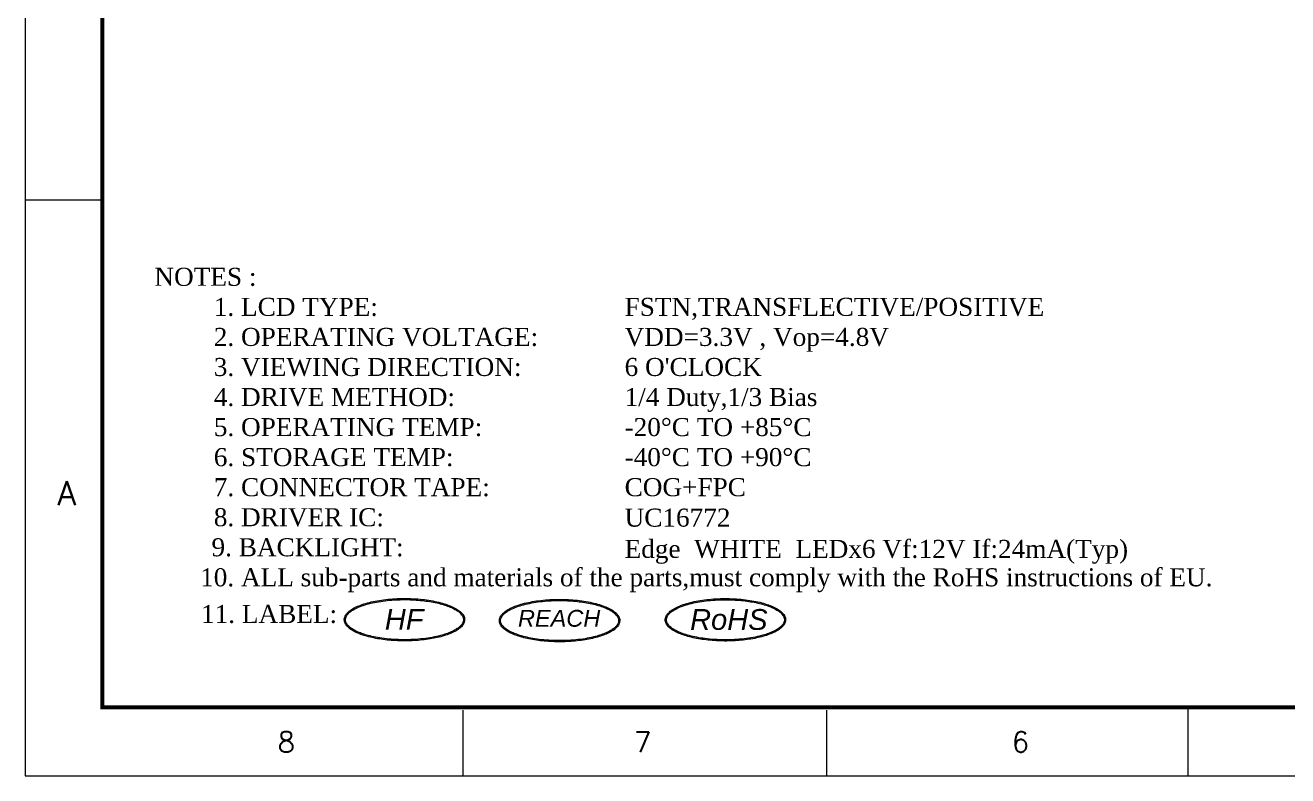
# Model space of a CAD drawing. Extents: x 105 to 1195, y -174 to 82.
# Drawn here: x 105.2 to 254.4, y -173.9 to -85.2 of the extents above; entities that cross this region are included whole.
import ezdxf

# ---------------------------------------------------------------- set-up
doc = ezdxf.new("R2010")
doc.units = 0
doc.header["$MEASUREMENT"] = 0
doc.linetypes.add('AUSGEZOGEN', pattern=[0])
doc.layers.get('0').update_dxf_attribs({"linetype": 'AUSGEZOGEN'})
doc.layers.add('', color=7, linetype='Continuous')
doc.layers.add('D', color=4, linetype='Continuous')
doc.styles.add('ROMANS', font='romans')

msp = doc.modelspace()

# ---------------------------------------------------------------- hatches: boundary and pattern name
at = {"linetype": 'ByBlock', "lineweight": 0}
h = msp.add_hatch(color=0, dxfattribs=at)
edge = h.paths.add_edge_path()
edge.add_spline(control_points=[(142.899, -155.436), (142.899, -155.507), (142.907, -155.578), (142.94, -155.719), (142.965, -155.788), (143.029, -155.926), (143.07, -155.994), (143.165, -156.127), (143.22, -156.193), (143.426, -156.406), (143.608, -156.548), (143.988, -156.784), (144.17, -156.881), (144.572, -157.064), (144.79, -157.15), (145.26, -157.312), (145.511, -157.387), (146.039, -157.524), (146.317, -157.586), (146.895, -157.696), (147.195, -157.744), (147.812, -157.825), (148.128, -157.858), (148.77, -157.908), (149.097, -157.925), (149.753, -157.944), (150.083, -157.946), (150.741, -157.933), (151.068, -157.919), (151.714, -157.874), (152.033, -157.844), (152.655, -157.769), (152.959, -157.724), (153.545, -157.619), (153.828, -157.56), (154.367, -157.428), (154.623, -157.355), (155.104, -157.198), (155.329, -157.114), (155.744, -156.934), (155.934, -156.84), (156.275, -156.641), (156.426, -156.537), (156.686, -156.322), (156.795, -156.21), (156.943, -156.014), (156.994, -155.93), (157.072, -155.761), (157.098, -155.675), (157.127, -155.501), (157.129, -155.413), (157.108, -155.239), (157.085, -155.153), (157.015, -154.982), (156.969, -154.898), (156.852, -154.734), (156.783, -154.653), (156.577, -154.452), (156.426, -154.334), (156.074, -154.108), (155.874, -154.001), (155.429, -153.798), (155.184, -153.703), (154.656, -153.527), (154.373, -153.446), (153.774, -153.301), (153.459, -153.236), (152.803, -153.124), (152.463, -153.077), (151.766, -153.002), (151.41, -152.974), (150.688, -152.937), (150.323, -152.928), (149.593, -152.93), (149.229, -152.941), (148.508, -152.982), (148.153, -153.012), (147.459, -153.091), (147.121, -153.14), (146.471, -153.255), (146.158, -153.321), (145.566, -153.469), (145.286, -153.552), (144.766, -153.731), (144.526, -153.827), (144.09, -154.032), (143.894, -154.141), (143.552, -154.369), (143.406, -154.488), (143.196, -154.704), (143.121, -154.799), (143.014, -154.974), (142.977, -155.053), (142.923, -155.214), (142.906, -155.295), (142.9, -155.397), (142.899, -155.416), (142.899, -155.436)], knot_values=[0, 0, 0, 0, 0.0807048, 0.0807048, 0.1614096, 0.1614096, 0.2421144, 0.2421144, 0.3228192, 0.3228192, 0.5092149, 0.5092149, 0.648984, 0.648984, 0.788753, 0.788753, 0.9285221, 0.9285221, 1.0682911, 1.0682911, 1.2080602, 1.2080602, 1.3478292, 1.3478292, 1.4875982, 1.4875982, 1.6273673, 1.6273673, 1.7671363, 1.7671363, 1.9069054, 1.9069054, 2.0466744, 2.0466744, 2.1864435, 2.1864435, 2.3262125, 2.3262125, 2.4659815, 2.4659815, 2.6057506, 2.6057506, 2.7455196, 2.7455196, 2.8852887, 2.8852887, 2.9846476, 2.9846476, 3.0840066, 3.0840066, 3.1833655, 3.1833655, 3.2827244, 3.2827244, 3.3820834, 3.3820834, 3.4814423, 3.4814423, 3.6362729, 3.6362729, 3.7911035, 3.7911035, 3.9459341, 3.9459341, 4.1007646, 4.1007646, 4.2555952, 4.2555952, 4.4104258, 4.4104258, 4.5652564, 4.5652564, 4.720087, 4.720087, 4.8749175, 4.8749175, 5.0297481, 5.0297481, 5.1845787, 5.1845787, 5.3394093, 5.3394093, 5.4942399, 5.4942399, 5.6490704, 5.6490704, 5.803901, 5.803901, 5.9587316, 5.9587316, 6.0746569, 6.0746569, 6.1676489, 6.1676489, 6.260641, 6.260641, 6.2831853, 6.2831853, 6.2831853, 6.2831853], degree=3, periodic=0)
edge = h.paths.add_edge_path(flags=16)
edge.add_spline(control_points=[(143.035, -155.436), (143.035, -155.495), (143.042, -155.555), (143.069, -155.674), (143.089, -155.733), (143.145, -155.853), (143.179, -155.913), (143.263, -156.032), (143.312, -156.091), (143.424, -156.209), (143.487, -156.268), (143.665, -156.415), (143.789, -156.503), (144.069, -156.672), (144.224, -156.754), (144.563, -156.912), (144.747, -156.987), (145.188, -157.147), (145.452, -157.229), (146.015, -157.379), (146.313, -157.446), (146.935, -157.565), (147.259, -157.616), (147.961, -157.706), (148.34, -157.742), (149.111, -157.791), (149.502, -157.805), (150.286, -157.81), (150.678, -157.8), (151.453, -157.76), (151.836, -157.728), (152.58, -157.643), (152.942, -157.59), (153.635, -157.463), (153.965, -157.39), (154.511, -157.246), (154.734, -157.178), (155.154, -157.035), (155.351, -156.958), (155.714, -156.798), (155.88, -156.713), (156.18, -156.539), (156.314, -156.449), (156.527, -156.28), (156.611, -156.201), (156.755, -156.043), (156.815, -155.963), (156.907, -155.803), (156.941, -155.723), (156.977, -155.588), (156.986, -155.533), (156.991, -155.435), (156.99, -155.392), (156.977, -155.277), (156.959, -155.205), (156.902, -155.06), (156.863, -154.988), (156.765, -154.843), (156.705, -154.771), (156.565, -154.628), (156.485, -154.557), (156.304, -154.418), (156.203, -154.35), (155.937, -154.189), (155.761, -154.098), (155.376, -153.924), (155.165, -153.841), (154.713, -153.687), (154.472, -153.615), (153.962, -153.483), (153.695, -153.423), (153.138, -153.316), (152.848, -153.269), (152.254, -153.189), (151.949, -153.157), (151.329, -153.105), (151.014, -153.087), (150.379, -153.066), (150.059, -153.062), (149.422, -153.071), (149.104, -153.083), (148.427, -153.124), (148.068, -153.156), (147.371, -153.24), (147.031, -153.291), (146.381, -153.411), (146.07, -153.48), (145.482, -153.634), (145.207, -153.719), (144.698, -153.903), (144.465, -154.001), (144.087, -154.19), (143.934, -154.277), (143.663, -154.458), (143.545, -154.551), (143.366, -154.719), (143.299, -154.794), (143.188, -154.945), (143.143, -155.02), (143.077, -155.17), (143.055, -155.245), (143.038, -155.359), (143.035, -155.398), (143.035, -155.436)], knot_values=[0, 0, 0, 0, 0.0793064, 0.0793064, 0.1586128, 0.1586128, 0.2379192, 0.2379192, 0.3172256, 0.3172256, 0.396532, 0.396532, 0.5186933, 0.5186933, 0.6408547, 0.6408547, 0.763016, 0.763016, 0.9149981, 0.9149981, 1.0669803, 1.0669803, 1.2189624, 1.2189624, 1.386447, 1.386447, 1.5539315, 1.5539315, 1.7214161, 1.7214161, 1.8889007, 1.8889007, 2.0563853, 2.0563853, 2.2238698, 2.2238698, 2.3506341, 2.3506341, 2.4773984, 2.4773984, 2.6041626, 2.6041626, 2.7309269, 2.7309269, 2.8371054, 2.8371054, 2.9432839, 2.9432839, 3.0494625, 3.0494625, 3.1228953, 3.1228953, 3.180646, 3.180646, 3.2767376, 3.2767376, 3.3728293, 3.3728293, 3.4689209, 3.4689209, 3.5650125, 3.5650125, 3.6611042, 3.6611042, 3.797354, 3.797354, 3.9336038, 3.9336038, 4.0698537, 4.0698537, 4.2061035, 4.2061035, 4.3423533, 4.3423533, 4.4786032, 4.4786032, 4.614853, 4.614853, 4.7511029, 4.7511029, 4.8873527, 4.8873527, 5.0450937, 5.0450937, 5.2028347, 5.2028347, 5.3605757, 5.3605757, 5.5183167, 5.5183167, 5.6760578, 5.6760578, 5.8038337, 5.8038337, 5.9316097, 5.9316097, 6.0315835, 6.0315835, 6.1315573, 6.1315573, 6.2315311, 6.2315311, 6.2831853, 6.2831853, 6.2831853, 6.2831853], degree=3, periodic=0)
h = msp.add_hatch(color=0, dxfattribs=at)
edge = h.paths.add_edge_path()
edge.add_spline(control_points=[(161.235, -155.543), (161.235, -155.614), (161.243, -155.685), (161.276, -155.826), (161.3, -155.895), (161.365, -156.033), (161.405, -156.101), (161.5, -156.234), (161.555, -156.3), (161.761, -156.513), (161.943, -156.655), (162.323, -156.891), (162.506, -156.988), (162.907, -157.171), (163.126, -157.257), (163.595, -157.419), (163.846, -157.494), (164.375, -157.631), (164.653, -157.693), (165.231, -157.803), (165.531, -157.85), (166.147, -157.931), (166.463, -157.964), (167.106, -158.015), (167.432, -158.032), (168.089, -158.051), (168.419, -158.053), (169.076, -158.04), (169.404, -158.025), (170.05, -157.981), (170.369, -157.951), (170.991, -157.876), (171.294, -157.83), (171.88, -157.726), (172.163, -157.666), (172.702, -157.534), (172.958, -157.462), (173.44, -157.305), (173.665, -157.221), (174.08, -157.041), (174.27, -156.946), (174.61, -156.748), (174.761, -156.644), (175.021, -156.429), (175.13, -156.317), (175.279, -156.121), (175.33, -156.037), (175.407, -155.868), (175.434, -155.782), (175.463, -155.608), (175.465, -155.52), (175.444, -155.346), (175.421, -155.259), (175.351, -155.089), (175.304, -155.005), (175.188, -154.841), (175.118, -154.76), (174.913, -154.559), (174.761, -154.441), (174.409, -154.215), (174.209, -154.108), (173.764, -153.905), (173.52, -153.81), (172.992, -153.634), (172.709, -153.553), (172.11, -153.407), (171.795, -153.343), (171.139, -153.231), (170.799, -153.184), (170.102, -153.109), (169.745, -153.081), (169.023, -153.044), (168.658, -153.035), (167.929, -153.037), (167.564, -153.048), (166.844, -153.089), (166.488, -153.119), (165.795, -153.198), (165.457, -153.246), (164.806, -153.361), (164.494, -153.428), (163.901, -153.576), (163.622, -153.659), (163.102, -153.837), (162.861, -153.934), (162.425, -154.139), (162.23, -154.248), (161.888, -154.476), (161.741, -154.595), (161.532, -154.811), (161.457, -154.906), (161.35, -155.081), (161.312, -155.16), (161.258, -155.321), (161.242, -155.402), (161.235, -155.504), (161.235, -155.523), (161.235, -155.543)], knot_values=[0, 0, 0, 0, 0.0807048, 0.0807048, 0.1614096, 0.1614096, 0.2421144, 0.2421144, 0.3228192, 0.3228192, 0.5092149, 0.5092149, 0.648984, 0.648984, 0.788753, 0.788753, 0.9285221, 0.9285221, 1.0682911, 1.0682911, 1.2080602, 1.2080602, 1.3478292, 1.3478292, 1.4875982, 1.4875982, 1.6273673, 1.6273673, 1.7671363, 1.7671363, 1.9069054, 1.9069054, 2.0466744, 2.0466744, 2.1864435, 2.1864435, 2.3262125, 2.3262125, 2.4659815, 2.4659815, 2.6057506, 2.6057506, 2.7455196, 2.7455196, 2.8852887, 2.8852887, 2.9846476, 2.9846476, 3.0840066, 3.0840066, 3.1833655, 3.1833655, 3.2827244, 3.2827244, 3.3820834, 3.3820834, 3.4814423, 3.4814423, 3.6362729, 3.6362729, 3.7911035, 3.7911035, 3.9459341, 3.9459341, 4.1007646, 4.1007646, 4.2555952, 4.2555952, 4.4104258, 4.4104258, 4.5652564, 4.5652564, 4.720087, 4.720087, 4.8749175, 4.8749175, 5.0297481, 5.0297481, 5.1845787, 5.1845787, 5.3394093, 5.3394093, 5.4942399, 5.4942399, 5.6490704, 5.6490704, 5.803901, 5.803901, 5.9587316, 5.9587316, 6.0746569, 6.0746569, 6.1676489, 6.1676489, 6.260641, 6.260641, 6.2831853, 6.2831853, 6.2831853, 6.2831853], degree=3, periodic=0)
edge = h.paths.add_edge_path(flags=16)
edge.add_spline(control_points=[(161.37, -155.543), (161.37, -155.602), (161.377, -155.662), (161.404, -155.781), (161.425, -155.84), (161.48, -155.96), (161.515, -156.019), (161.598, -156.139), (161.647, -156.198), (161.759, -156.316), (161.822, -156.375), (162, -156.522), (162.125, -156.61), (162.404, -156.779), (162.559, -156.861), (162.898, -157.019), (163.082, -157.094), (163.523, -157.254), (163.788, -157.336), (164.35, -157.486), (164.648, -157.553), (165.27, -157.672), (165.595, -157.723), (166.296, -157.812), (166.675, -157.848), (167.446, -157.898), (167.837, -157.912), (168.621, -157.916), (169.014, -157.907), (169.789, -157.867), (170.172, -157.835), (170.916, -157.75), (171.278, -157.697), (171.97, -157.57), (172.301, -157.497), (172.846, -157.353), (173.07, -157.285), (173.49, -157.141), (173.687, -157.065), (174.05, -156.904), (174.216, -156.82), (174.516, -156.646), (174.649, -156.556), (174.862, -156.387), (174.947, -156.308), (175.091, -156.15), (175.15, -156.07), (175.243, -155.91), (175.277, -155.83), (175.312, -155.695), (175.321, -155.64), (175.327, -155.542), (175.325, -155.499), (175.312, -155.384), (175.294, -155.312), (175.237, -155.167), (175.199, -155.095), (175.1, -154.95), (175.041, -154.878), (174.901, -154.735), (174.82, -154.664), (174.639, -154.525), (174.539, -154.457), (174.272, -154.296), (174.097, -154.204), (173.711, -154.031), (173.501, -153.948), (173.049, -153.794), (172.807, -153.722), (172.298, -153.59), (172.03, -153.53), (171.473, -153.423), (171.184, -153.376), (170.59, -153.296), (170.285, -153.263), (169.664, -153.212), (169.349, -153.194), (168.714, -153.173), (168.395, -153.169), (167.757, -153.178), (167.44, -153.19), (166.762, -153.231), (166.404, -153.263), (165.706, -153.347), (165.367, -153.398), (164.716, -153.518), (164.405, -153.587), (163.818, -153.741), (163.542, -153.826), (163.033, -154.01), (162.8, -154.108), (162.423, -154.296), (162.27, -154.384), (161.998, -154.565), (161.88, -154.658), (161.702, -154.826), (161.635, -154.901), (161.523, -155.051), (161.479, -155.127), (161.412, -155.277), (161.39, -155.352), (161.373, -155.466), (161.37, -155.505), (161.37, -155.543)], knot_values=[0, 0, 0, 0, 0.0793064, 0.0793064, 0.1586128, 0.1586128, 0.2379192, 0.2379192, 0.3172256, 0.3172256, 0.396532, 0.396532, 0.5186933, 0.5186933, 0.6408547, 0.6408547, 0.763016, 0.763016, 0.9149981, 0.9149981, 1.0669803, 1.0669803, 1.2189624, 1.2189624, 1.386447, 1.386447, 1.5539315, 1.5539315, 1.7214161, 1.7214161, 1.8889007, 1.8889007, 2.0563853, 2.0563853, 2.2238698, 2.2238698, 2.3506341, 2.3506341, 2.4773984, 2.4773984, 2.6041626, 2.6041626, 2.7309269, 2.7309269, 2.8371054, 2.8371054, 2.9432839, 2.9432839, 3.0494625, 3.0494625, 3.1228953, 3.1228953, 3.180646, 3.180646, 3.2767376, 3.2767376, 3.3728293, 3.3728293, 3.4689209, 3.4689209, 3.5650125, 3.5650125, 3.6611042, 3.6611042, 3.797354, 3.797354, 3.9336038, 3.9336038, 4.0698537, 4.0698537, 4.2061035, 4.2061035, 4.3423533, 4.3423533, 4.4786032, 4.4786032, 4.614853, 4.614853, 4.7511029, 4.7511029, 4.8873527, 4.8873527, 5.0450937, 5.0450937, 5.2028347, 5.2028347, 5.3605757, 5.3605757, 5.5183167, 5.5183167, 5.6760578, 5.6760578, 5.8038337, 5.8038337, 5.9316097, 5.9316097, 6.0315835, 6.0315835, 6.1315573, 6.1315573, 6.2315311, 6.2315311, 6.2831853, 6.2831853, 6.2831853, 6.2831853], degree=3, periodic=0)
h = msp.add_hatch(color=0, dxfattribs=at)
edge = h.paths.add_edge_path()
edge.add_spline(control_points=[(180.842, -155.449), (180.842, -155.52), (180.851, -155.59), (180.883, -155.731), (180.908, -155.801), (180.973, -155.938), (181.013, -156.006), (181.108, -156.14), (181.163, -156.205), (181.369, -156.418), (181.551, -156.561), (181.931, -156.796), (182.114, -156.893), (182.515, -157.076), (182.734, -157.163), (183.203, -157.324), (183.454, -157.399), (183.983, -157.536), (184.261, -157.598), (184.839, -157.708), (185.139, -157.756), (185.755, -157.837), (186.071, -157.87), (186.714, -157.92), (187.04, -157.938), (187.696, -157.957), (188.026, -157.958), (188.684, -157.945), (189.012, -157.931), (189.658, -157.886), (189.976, -157.856), (190.598, -157.781), (190.902, -157.736), (191.488, -157.631), (191.771, -157.572), (192.31, -157.44), (192.566, -157.367), (193.048, -157.21), (193.273, -157.126), (193.688, -156.947), (193.877, -156.852), (194.218, -156.653), (194.369, -156.55), (194.629, -156.334), (194.738, -156.223), (194.887, -156.026), (194.937, -155.943), (195.015, -155.773), (195.042, -155.687), (195.071, -155.513), (195.073, -155.426), (195.052, -155.252), (195.029, -155.165), (194.959, -154.995), (194.912, -154.911), (194.795, -154.746), (194.726, -154.666), (194.52, -154.464), (194.369, -154.346), (194.017, -154.121), (193.817, -154.013), (193.372, -153.81), (193.127, -153.715), (192.6, -153.539), (192.316, -153.458), (191.718, -153.313), (191.402, -153.248), (190.747, -153.137), (190.407, -153.09), (189.71, -153.015), (189.353, -152.986), (188.631, -152.949), (188.266, -152.941), (187.536, -152.943), (187.172, -152.953), (186.452, -152.994), (186.096, -153.024), (185.403, -153.103), (185.064, -153.152), (184.414, -153.267), (184.101, -153.333), (183.509, -153.482), (183.229, -153.564), (182.709, -153.743), (182.469, -153.839), (182.033, -154.045), (181.837, -154.153), (181.495, -154.381), (181.349, -154.5), (181.139, -154.716), (181.064, -154.811), (180.957, -154.986), (180.92, -155.066), (180.866, -155.226), (180.85, -155.308), (180.843, -155.409), (180.842, -155.429), (180.842, -155.449)], knot_values=[0, 0, 0, 0, 0.0807048, 0.0807048, 0.1614096, 0.1614096, 0.2421144, 0.2421144, 0.3228192, 0.3228192, 0.5092149, 0.5092149, 0.648984, 0.648984, 0.788753, 0.788753, 0.9285221, 0.9285221, 1.0682911, 1.0682911, 1.2080602, 1.2080602, 1.3478292, 1.3478292, 1.4875982, 1.4875982, 1.6273673, 1.6273673, 1.7671363, 1.7671363, 1.9069054, 1.9069054, 2.0466744, 2.0466744, 2.1864435, 2.1864435, 2.3262125, 2.3262125, 2.4659815, 2.4659815, 2.6057506, 2.6057506, 2.7455196, 2.7455196, 2.8852887, 2.8852887, 2.9846476, 2.9846476, 3.0840066, 3.0840066, 3.1833655, 3.1833655, 3.2827244, 3.2827244, 3.3820834, 3.3820834, 3.4814423, 3.4814423, 3.6362729, 3.6362729, 3.7911035, 3.7911035, 3.9459341, 3.9459341, 4.1007646, 4.1007646, 4.2555952, 4.2555952, 4.4104258, 4.4104258, 4.5652564, 4.5652564, 4.720087, 4.720087, 4.8749175, 4.8749175, 5.0297481, 5.0297481, 5.1845787, 5.1845787, 5.3394093, 5.3394093, 5.4942399, 5.4942399, 5.6490704, 5.6490704, 5.803901, 5.803901, 5.9587316, 5.9587316, 6.0746569, 6.0746569, 6.1676489, 6.1676489, 6.260641, 6.260641, 6.2831853, 6.2831853, 6.2831853, 6.2831853], degree=3, periodic=0)
edge = h.paths.add_edge_path(flags=16)
edge.add_spline(control_points=[(180.978, -155.449), (180.978, -155.508), (180.985, -155.567), (181.012, -155.686), (181.033, -155.746), (181.088, -155.865), (181.122, -155.925), (181.206, -156.044), (181.255, -156.104), (181.367, -156.222), (181.43, -156.281), (181.608, -156.428), (181.732, -156.515), (182.012, -156.685), (182.167, -156.767), (182.506, -156.924), (182.69, -156.999), (183.131, -157.159), (183.396, -157.241), (183.958, -157.391), (184.256, -157.459), (184.878, -157.578), (185.202, -157.629), (185.904, -157.718), (186.283, -157.754), (187.054, -157.804), (187.445, -157.817), (188.229, -157.822), (188.622, -157.813), (189.397, -157.772), (189.779, -157.741), (190.524, -157.656), (190.885, -157.602), (191.578, -157.476), (191.909, -157.403), (192.454, -157.258), (192.678, -157.191), (193.098, -157.047), (193.294, -156.97), (193.657, -156.81), (193.824, -156.726), (194.124, -156.552), (194.257, -156.461), (194.47, -156.292), (194.555, -156.214), (194.698, -156.055), (194.758, -155.975), (194.851, -155.815), (194.884, -155.735), (194.92, -155.6), (194.929, -155.546), (194.934, -155.447), (194.933, -155.404), (194.92, -155.289), (194.902, -155.217), (194.845, -155.073), (194.806, -155), (194.708, -154.855), (194.648, -154.783), (194.508, -154.64), (194.428, -154.57), (194.247, -154.431), (194.146, -154.362), (193.88, -154.201), (193.705, -154.11), (193.319, -153.936), (193.108, -153.854), (192.656, -153.699), (192.415, -153.627), (191.906, -153.495), (191.638, -153.435), (191.081, -153.329), (190.792, -153.282), (190.197, -153.202), (189.892, -153.169), (189.272, -153.118), (188.957, -153.1), (188.322, -153.078), (188.002, -153.075), (187.365, -153.083), (187.047, -153.095), (186.37, -153.137), (186.011, -153.169), (185.314, -153.252), (184.975, -153.303), (184.324, -153.424), (184.013, -153.493), (183.426, -153.647), (183.15, -153.732), (182.641, -153.915), (182.408, -154.014), (182.031, -154.202), (181.878, -154.29), (181.606, -154.47), (181.488, -154.563), (181.309, -154.732), (181.242, -154.807), (181.131, -154.957), (181.086, -155.032), (181.02, -155.183), (180.998, -155.258), (180.981, -155.371), (180.978, -155.41), (180.978, -155.449)], knot_values=[0, 0, 0, 0, 0.0793064, 0.0793064, 0.1586128, 0.1586128, 0.2379192, 0.2379192, 0.3172256, 0.3172256, 0.396532, 0.396532, 0.5186933, 0.5186933, 0.6408547, 0.6408547, 0.763016, 0.763016, 0.9149981, 0.9149981, 1.0669803, 1.0669803, 1.2189624, 1.2189624, 1.386447, 1.386447, 1.5539315, 1.5539315, 1.7214161, 1.7214161, 1.8889007, 1.8889007, 2.0563853, 2.0563853, 2.2238698, 2.2238698, 2.3506341, 2.3506341, 2.4773984, 2.4773984, 2.6041626, 2.6041626, 2.7309269, 2.7309269, 2.8371054, 2.8371054, 2.9432839, 2.9432839, 3.0494625, 3.0494625, 3.1228953, 3.1228953, 3.180646, 3.180646, 3.2767376, 3.2767376, 3.3728293, 3.3728293, 3.4689209, 3.4689209, 3.5650125, 3.5650125, 3.6611042, 3.6611042, 3.797354, 3.797354, 3.9336038, 3.9336038, 4.0698537, 4.0698537, 4.2061035, 4.2061035, 4.3423533, 4.3423533, 4.4786032, 4.4786032, 4.614853, 4.614853, 4.7511029, 4.7511029, 4.8873527, 4.8873527, 5.0450937, 5.0450937, 5.2028347, 5.2028347, 5.3605757, 5.3605757, 5.5183167, 5.5183167, 5.6760578, 5.6760578, 5.8038337, 5.8038337, 5.9316097, 5.9316097, 6.0315835, 6.0315835, 6.1315573, 6.1315573, 6.2315311, 6.2315311, 6.2831853, 6.2831853, 6.2831853, 6.2831853], degree=3, periodic=0)

# ---------------------------------------------------------------- linework, layer by layer
at = {"color": 0, "linetype": 'ByBlock', "lineweight": 0}
for points, knots in [([(142.899, -155.436), (142.899, -155.507), (142.907, -155.578), (142.94, -155.719), (142.965, -155.788), (143.029, -155.926), (143.07, -155.994), (143.165, -156.127), (143.22, -156.193), (143.426, -156.406), (143.608, -156.548), (143.988, -156.784), (144.17, -156.881), (144.572, -157.064), (144.79, -157.15), (145.26, -157.312), (145.511, -157.387), (146.039, -157.524), (146.317, -157.586), (146.895, -157.696), (147.195, -157.744), (147.812, -157.825), (148.128, -157.858), (148.77, -157.908), (149.097, -157.925), (149.753, -157.944), (150.083, -157.946), (150.741, -157.933), (151.068, -157.919), (151.714, -157.874), (152.033, -157.844), (152.655, -157.769), (152.959, -157.724), (153.545, -157.619), (153.828, -157.56), (154.367, -157.428), (154.623, -157.355), (155.104, -157.198), (155.329, -157.114), (155.744, -156.934), (155.934, -156.84), (156.275, -156.641), (156.426, -156.537), (156.686, -156.322), (156.795, -156.21), (156.943, -156.014), (156.994, -155.93), (157.072, -155.761), (157.098, -155.675), (157.127, -155.501), (157.129, -155.413), (157.108, -155.239), (157.085, -155.153), (157.015, -154.982), (156.969, -154.898), (156.852, -154.734), (156.783, -154.653), (156.577, -154.452), (156.426, -154.334), (156.074, -154.108), (155.874, -154.001), (155.429, -153.798), (155.184, -153.703), (154.656, -153.527), (154.373, -153.446), (153.774, -153.301), (153.459, -153.236), (152.803, -153.124), (152.463, -153.077), (151.766, -153.002), (151.41, -152.974), (150.688, -152.937), (150.323, -152.928), (149.593, -152.93), (149.229, -152.941), (148.508, -152.982), (148.153, -153.012), (147.459, -153.091), (147.121, -153.14), (146.471, -153.255), (146.158, -153.321), (145.566, -153.469), (145.286, -153.552), (144.766, -153.731), (144.526, -153.827), (144.09, -154.032), (143.894, -154.141), (143.552, -154.369), (143.406, -154.488), (143.196, -154.704), (143.121, -154.799), (143.014, -154.974), (142.977, -155.053), (142.923, -155.214), (142.906, -155.295), (142.9, -155.397), (142.899, -155.416), (142.899, -155.436)], [0, 0, 0, 0, 0.0807048, 0.0807048, 0.1614096, 0.1614096, 0.2421144, 0.2421144, 0.3228192, 0.3228192, 0.5092149, 0.5092149, 0.648984, 0.648984, 0.788753, 0.788753, 0.9285221, 0.9285221, 1.0682911, 1.0682911, 1.2080602, 1.2080602, 1.3478292, 1.3478292, 1.4875982, 1.4875982, 1.6273673, 1.6273673, 1.7671363, 1.7671363, 1.9069054, 1.9069054, 2.0466744, 2.0466744, 2.1864435, 2.1864435, 2.3262125, 2.3262125, 2.4659815, 2.4659815, 2.6057506, 2.6057506, 2.7455196, 2.7455196, 2.8852887, 2.8852887, 2.9846476, 2.9846476, 3.0840066, 3.0840066, 3.1833655, 3.1833655, 3.2827244, 3.2827244, 3.3820834, 3.3820834, 3.4814423, 3.4814423, 3.6362729, 3.6362729, 3.7911035, 3.7911035, 3.9459341, 3.9459341, 4.1007646, 4.1007646, 4.2555952, 4.2555952, 4.4104258, 4.4104258, 4.5652564, 4.5652564, 4.720087, 4.720087, 4.8749175, 4.8749175, 5.0297481, 5.0297481, 5.1845787, 5.1845787, 5.3394093, 5.3394093, 5.4942399, 5.4942399, 5.6490704, 5.6490704, 5.803901, 5.803901, 5.9587316, 5.9587316, 6.0746569, 6.0746569, 6.1676489, 6.1676489, 6.260641, 6.260641, 6.2831853, 6.2831853, 6.2831853, 6.2831853]), ([(143.035, -155.436), (143.035, -155.495), (143.042, -155.555), (143.069, -155.674), (143.089, -155.733), (143.145, -155.853), (143.179, -155.913), (143.263, -156.032), (143.312, -156.091), (143.424, -156.209), (143.487, -156.268), (143.665, -156.415), (143.789, -156.503), (144.069, -156.672), (144.224, -156.754), (144.563, -156.912), (144.747, -156.987), (145.188, -157.147), (145.452, -157.229), (146.015, -157.379), (146.313, -157.446), (146.935, -157.565), (147.259, -157.616), (147.961, -157.706), (148.34, -157.742), (149.111, -157.791), (149.502, -157.805), (150.286, -157.81), (150.678, -157.8), (151.453, -157.76), (151.836, -157.728), (152.58, -157.643), (152.942, -157.59), (153.635, -157.463), (153.965, -157.39), (154.511, -157.246), (154.734, -157.178), (155.154, -157.035), (155.351, -156.958), (155.714, -156.798), (155.88, -156.713), (156.18, -156.539), (156.314, -156.449), (156.527, -156.28), (156.611, -156.201), (156.755, -156.043), (156.815, -155.963), (156.907, -155.803), (156.941, -155.723), (156.977, -155.588), (156.986, -155.533), (156.991, -155.435), (156.99, -155.392), (156.977, -155.277), (156.959, -155.205), (156.902, -155.06), (156.863, -154.988), (156.765, -154.843), (156.705, -154.771), (156.565, -154.628), (156.485, -154.557), (156.304, -154.418), (156.203, -154.35), (155.937, -154.189), (155.761, -154.098), (155.376, -153.924), (155.165, -153.841), (154.713, -153.687), (154.472, -153.615), (153.962, -153.483), (153.695, -153.423), (153.138, -153.316), (152.848, -153.269), (152.254, -153.189), (151.949, -153.157), (151.329, -153.105), (151.014, -153.087), (150.379, -153.066), (150.059, -153.062), (149.422, -153.071), (149.104, -153.083), (148.427, -153.124), (148.068, -153.156), (147.371, -153.24), (147.031, -153.291), (146.381, -153.411), (146.07, -153.48), (145.482, -153.634), (145.207, -153.719), (144.698, -153.903), (144.465, -154.001), (144.087, -154.19), (143.934, -154.277), (143.663, -154.458), (143.545, -154.551), (143.366, -154.719), (143.299, -154.794), (143.188, -154.945), (143.143, -155.02), (143.077, -155.17), (143.055, -155.245), (143.038, -155.359), (143.035, -155.398), (143.035, -155.436)], [0, 0, 0, 0, 0.0793064, 0.0793064, 0.1586128, 0.1586128, 0.2379192, 0.2379192, 0.3172256, 0.3172256, 0.396532, 0.396532, 0.5186933, 0.5186933, 0.6408547, 0.6408547, 0.763016, 0.763016, 0.9149981, 0.9149981, 1.0669803, 1.0669803, 1.2189624, 1.2189624, 1.386447, 1.386447, 1.5539315, 1.5539315, 1.7214161, 1.7214161, 1.8889007, 1.8889007, 2.0563853, 2.0563853, 2.2238698, 2.2238698, 2.3506341, 2.3506341, 2.4773984, 2.4773984, 2.6041626, 2.6041626, 2.7309269, 2.7309269, 2.8371054, 2.8371054, 2.9432839, 2.9432839, 3.0494625, 3.0494625, 3.1228953, 3.1228953, 3.180646, 3.180646, 3.2767376, 3.2767376, 3.3728293, 3.3728293, 3.4689209, 3.4689209, 3.5650125, 3.5650125, 3.6611042, 3.6611042, 3.797354, 3.797354, 3.9336038, 3.9336038, 4.0698537, 4.0698537, 4.2061035, 4.2061035, 4.3423533, 4.3423533, 4.4786032, 4.4786032, 4.614853, 4.614853, 4.7511029, 4.7511029, 4.8873527, 4.8873527, 5.0450937, 5.0450937, 5.2028347, 5.2028347, 5.3605757, 5.3605757, 5.5183167, 5.5183167, 5.6760578, 5.6760578, 5.8038337, 5.8038337, 5.9316097, 5.9316097, 6.0315835, 6.0315835, 6.1315573, 6.1315573, 6.2315311, 6.2315311, 6.2831853, 6.2831853, 6.2831853, 6.2831853]), ([(161.235, -155.543), (161.235, -155.614), (161.243, -155.685), (161.276, -155.826), (161.3, -155.895), (161.365, -156.033), (161.405, -156.101), (161.5, -156.234), (161.555, -156.3), (161.761, -156.513), (161.943, -156.655), (162.323, -156.891), (162.506, -156.988), (162.907, -157.171), (163.126, -157.257), (163.595, -157.419), (163.846, -157.494), (164.375, -157.631), (164.653, -157.693), (165.231, -157.803), (165.531, -157.85), (166.147, -157.931), (166.463, -157.964), (167.106, -158.015), (167.432, -158.032), (168.089, -158.051), (168.419, -158.053), (169.076, -158.04), (169.404, -158.025), (170.05, -157.981), (170.369, -157.951), (170.991, -157.876), (171.294, -157.83), (171.88, -157.726), (172.163, -157.666), (172.702, -157.534), (172.958, -157.462), (173.44, -157.305), (173.665, -157.221), (174.08, -157.041), (174.27, -156.946), (174.61, -156.748), (174.761, -156.644), (175.021, -156.429), (175.13, -156.317), (175.279, -156.121), (175.33, -156.037), (175.407, -155.868), (175.434, -155.782), (175.463, -155.608), (175.465, -155.52), (175.444, -155.346), (175.421, -155.259), (175.351, -155.089), (175.304, -155.005), (175.188, -154.841), (175.118, -154.76), (174.913, -154.559), (174.761, -154.441), (174.409, -154.215), (174.209, -154.108), (173.764, -153.905), (173.52, -153.81), (172.992, -153.634), (172.709, -153.553), (172.11, -153.407), (171.795, -153.343), (171.139, -153.231), (170.799, -153.184), (170.102, -153.109), (169.745, -153.081), (169.023, -153.044), (168.658, -153.035), (167.929, -153.037), (167.564, -153.048), (166.844, -153.089), (166.488, -153.119), (165.795, -153.198), (165.457, -153.246), (164.806, -153.361), (164.494, -153.428), (163.901, -153.576), (163.622, -153.659), (163.102, -153.837), (162.861, -153.934), (162.425, -154.139), (162.23, -154.248), (161.888, -154.476), (161.741, -154.595), (161.532, -154.811), (161.457, -154.906), (161.35, -155.081), (161.312, -155.16), (161.258, -155.321), (161.242, -155.402), (161.235, -155.504), (161.235, -155.523), (161.235, -155.543)], [0, 0, 0, 0, 0.0807048, 0.0807048, 0.1614096, 0.1614096, 0.2421144, 0.2421144, 0.3228192, 0.3228192, 0.5092149, 0.5092149, 0.648984, 0.648984, 0.788753, 0.788753, 0.9285221, 0.9285221, 1.0682911, 1.0682911, 1.2080602, 1.2080602, 1.3478292, 1.3478292, 1.4875982, 1.4875982, 1.6273673, 1.6273673, 1.7671363, 1.7671363, 1.9069054, 1.9069054, 2.0466744, 2.0466744, 2.1864435, 2.1864435, 2.3262125, 2.3262125, 2.4659815, 2.4659815, 2.6057506, 2.6057506, 2.7455196, 2.7455196, 2.8852887, 2.8852887, 2.9846476, 2.9846476, 3.0840066, 3.0840066, 3.1833655, 3.1833655, 3.2827244, 3.2827244, 3.3820834, 3.3820834, 3.4814423, 3.4814423, 3.6362729, 3.6362729, 3.7911035, 3.7911035, 3.9459341, 3.9459341, 4.1007646, 4.1007646, 4.2555952, 4.2555952, 4.4104258, 4.4104258, 4.5652564, 4.5652564, 4.720087, 4.720087, 4.8749175, 4.8749175, 5.0297481, 5.0297481, 5.1845787, 5.1845787, 5.3394093, 5.3394093, 5.4942399, 5.4942399, 5.6490704, 5.6490704, 5.803901, 5.803901, 5.9587316, 5.9587316, 6.0746569, 6.0746569, 6.1676489, 6.1676489, 6.260641, 6.260641, 6.2831853, 6.2831853, 6.2831853, 6.2831853]), ([(161.37, -155.543), (161.37, -155.602), (161.377, -155.662), (161.404, -155.781), (161.425, -155.84), (161.48, -155.96), (161.515, -156.019), (161.598, -156.139), (161.647, -156.198), (161.759, -156.316), (161.822, -156.375), (162, -156.522), (162.125, -156.61), (162.404, -156.779), (162.559, -156.861), (162.898, -157.019), (163.082, -157.094), (163.523, -157.254), (163.788, -157.336), (164.35, -157.486), (164.648, -157.553), (165.27, -157.672), (165.595, -157.723), (166.296, -157.812), (166.675, -157.848), (167.446, -157.898), (167.837, -157.912), (168.621, -157.916), (169.014, -157.907), (169.789, -157.867), (170.172, -157.835), (170.916, -157.75), (171.278, -157.697), (171.97, -157.57), (172.301, -157.497), (172.846, -157.353), (173.07, -157.285), (173.49, -157.141), (173.687, -157.065), (174.05, -156.904), (174.216, -156.82), (174.516, -156.646), (174.649, -156.556), (174.862, -156.387), (174.947, -156.308), (175.091, -156.15), (175.15, -156.07), (175.243, -155.91), (175.277, -155.83), (175.312, -155.695), (175.321, -155.64), (175.327, -155.542), (175.325, -155.499), (175.312, -155.384), (175.294, -155.312), (175.237, -155.167), (175.199, -155.095), (175.1, -154.95), (175.041, -154.878), (174.901, -154.735), (174.82, -154.664), (174.639, -154.525), (174.539, -154.457), (174.272, -154.296), (174.097, -154.204), (173.711, -154.031), (173.501, -153.948), (173.049, -153.794), (172.807, -153.722), (172.298, -153.59), (172.03, -153.53), (171.473, -153.423), (171.184, -153.376), (170.59, -153.296), (170.285, -153.263), (169.664, -153.212), (169.349, -153.194), (168.714, -153.173), (168.395, -153.169), (167.757, -153.178), (167.44, -153.19), (166.762, -153.231), (166.404, -153.263), (165.706, -153.347), (165.367, -153.398), (164.716, -153.518), (164.405, -153.587), (163.818, -153.741), (163.542, -153.826), (163.033, -154.01), (162.8, -154.108), (162.423, -154.296), (162.27, -154.384), (161.998, -154.565), (161.88, -154.658), (161.702, -154.826), (161.635, -154.901), (161.523, -155.051), (161.479, -155.127), (161.412, -155.277), (161.39, -155.352), (161.373, -155.466), (161.37, -155.505), (161.37, -155.543)], [0, 0, 0, 0, 0.0793064, 0.0793064, 0.1586128, 0.1586128, 0.2379192, 0.2379192, 0.3172256, 0.3172256, 0.396532, 0.396532, 0.5186933, 0.5186933, 0.6408547, 0.6408547, 0.763016, 0.763016, 0.9149981, 0.9149981, 1.0669803, 1.0669803, 1.2189624, 1.2189624, 1.386447, 1.386447, 1.5539315, 1.5539315, 1.7214161, 1.7214161, 1.8889007, 1.8889007, 2.0563853, 2.0563853, 2.2238698, 2.2238698, 2.3506341, 2.3506341, 2.4773984, 2.4773984, 2.6041626, 2.6041626, 2.7309269, 2.7309269, 2.8371054, 2.8371054, 2.9432839, 2.9432839, 3.0494625, 3.0494625, 3.1228953, 3.1228953, 3.180646, 3.180646, 3.2767376, 3.2767376, 3.3728293, 3.3728293, 3.4689209, 3.4689209, 3.5650125, 3.5650125, 3.6611042, 3.6611042, 3.797354, 3.797354, 3.9336038, 3.9336038, 4.0698537, 4.0698537, 4.2061035, 4.2061035, 4.3423533, 4.3423533, 4.4786032, 4.4786032, 4.614853, 4.614853, 4.7511029, 4.7511029, 4.8873527, 4.8873527, 5.0450937, 5.0450937, 5.2028347, 5.2028347, 5.3605757, 5.3605757, 5.5183167, 5.5183167, 5.6760578, 5.6760578, 5.8038337, 5.8038337, 5.9316097, 5.9316097, 6.0315835, 6.0315835, 6.1315573, 6.1315573, 6.2315311, 6.2315311, 6.2831853, 6.2831853, 6.2831853, 6.2831853]), ([(180.842, -155.449), (180.842, -155.52), (180.851, -155.59), (180.883, -155.731), (180.908, -155.801), (180.973, -155.938), (181.013, -156.006), (181.108, -156.14), (181.163, -156.205), (181.369, -156.418), (181.551, -156.561), (181.931, -156.796), (182.114, -156.893), (182.515, -157.076), (182.734, -157.163), (183.203, -157.324), (183.454, -157.399), (183.983, -157.536), (184.261, -157.598), (184.839, -157.708), (185.139, -157.756), (185.755, -157.837), (186.071, -157.87), (186.714, -157.92), (187.04, -157.938), (187.696, -157.957), (188.026, -157.958), (188.684, -157.945), (189.012, -157.931), (189.658, -157.886), (189.976, -157.856), (190.598, -157.781), (190.902, -157.736), (191.488, -157.631), (191.771, -157.572), (192.31, -157.44), (192.566, -157.367), (193.048, -157.21), (193.273, -157.126), (193.688, -156.947), (193.877, -156.852), (194.218, -156.653), (194.369, -156.55), (194.629, -156.334), (194.738, -156.223), (194.887, -156.026), (194.937, -155.943), (195.015, -155.773), (195.042, -155.687), (195.071, -155.513), (195.073, -155.426), (195.052, -155.252), (195.029, -155.165), (194.959, -154.995), (194.912, -154.911), (194.795, -154.746), (194.726, -154.666), (194.52, -154.464), (194.369, -154.346), (194.017, -154.121), (193.817, -154.013), (193.372, -153.81), (193.127, -153.715), (192.6, -153.539), (192.316, -153.458), (191.718, -153.313), (191.402, -153.248), (190.747, -153.137), (190.407, -153.09), (189.71, -153.015), (189.353, -152.986), (188.631, -152.949), (188.266, -152.941), (187.536, -152.943), (187.172, -152.953), (186.452, -152.994), (186.096, -153.024), (185.403, -153.103), (185.064, -153.152), (184.414, -153.267), (184.101, -153.333), (183.509, -153.482), (183.229, -153.564), (182.709, -153.743), (182.469, -153.839), (182.033, -154.045), (181.837, -154.153), (181.495, -154.381), (181.349, -154.5), (181.139, -154.716), (181.064, -154.811), (180.957, -154.986), (180.92, -155.066), (180.866, -155.226), (180.85, -155.308), (180.843, -155.409), (180.842, -155.429), (180.842, -155.449)], [0, 0, 0, 0, 0.0807048, 0.0807048, 0.1614096, 0.1614096, 0.2421144, 0.2421144, 0.3228192, 0.3228192, 0.5092149, 0.5092149, 0.648984, 0.648984, 0.788753, 0.788753, 0.9285221, 0.9285221, 1.0682911, 1.0682911, 1.2080602, 1.2080602, 1.3478292, 1.3478292, 1.4875982, 1.4875982, 1.6273673, 1.6273673, 1.7671363, 1.7671363, 1.9069054, 1.9069054, 2.0466744, 2.0466744, 2.1864435, 2.1864435, 2.3262125, 2.3262125, 2.4659815, 2.4659815, 2.6057506, 2.6057506, 2.7455196, 2.7455196, 2.8852887, 2.8852887, 2.9846476, 2.9846476, 3.0840066, 3.0840066, 3.1833655, 3.1833655, 3.2827244, 3.2827244, 3.3820834, 3.3820834, 3.4814423, 3.4814423, 3.6362729, 3.6362729, 3.7911035, 3.7911035, 3.9459341, 3.9459341, 4.1007646, 4.1007646, 4.2555952, 4.2555952, 4.4104258, 4.4104258, 4.5652564, 4.5652564, 4.720087, 4.720087, 4.8749175, 4.8749175, 5.0297481, 5.0297481, 5.1845787, 5.1845787, 5.3394093, 5.3394093, 5.4942399, 5.4942399, 5.6490704, 5.6490704, 5.803901, 5.803901, 5.9587316, 5.9587316, 6.0746569, 6.0746569, 6.1676489, 6.1676489, 6.260641, 6.260641, 6.2831853, 6.2831853, 6.2831853, 6.2831853]), ([(180.978, -155.449), (180.978, -155.508), (180.985, -155.567), (181.012, -155.686), (181.033, -155.746), (181.088, -155.865), (181.122, -155.925), (181.206, -156.044), (181.255, -156.104), (181.367, -156.222), (181.43, -156.281), (181.608, -156.428), (181.732, -156.515), (182.012, -156.685), (182.167, -156.767), (182.506, -156.924), (182.69, -156.999), (183.131, -157.159), (183.396, -157.241), (183.958, -157.391), (184.256, -157.459), (184.878, -157.578), (185.202, -157.629), (185.904, -157.718), (186.283, -157.754), (187.054, -157.804), (187.445, -157.817), (188.229, -157.822), (188.622, -157.813), (189.397, -157.772), (189.779, -157.741), (190.524, -157.656), (190.885, -157.602), (191.578, -157.476), (191.909, -157.403), (192.454, -157.258), (192.678, -157.191), (193.098, -157.047), (193.294, -156.97), (193.657, -156.81), (193.824, -156.726), (194.124, -156.552), (194.257, -156.461), (194.47, -156.292), (194.555, -156.214), (194.698, -156.055), (194.758, -155.975), (194.851, -155.815), (194.884, -155.735), (194.92, -155.6), (194.929, -155.546), (194.934, -155.447), (194.933, -155.404), (194.92, -155.289), (194.902, -155.217), (194.845, -155.073), (194.806, -155), (194.708, -154.855), (194.648, -154.783), (194.508, -154.64), (194.428, -154.57), (194.247, -154.431), (194.146, -154.362), (193.88, -154.201), (193.705, -154.11), (193.319, -153.936), (193.108, -153.854), (192.656, -153.699), (192.415, -153.627), (191.906, -153.495), (191.638, -153.435), (191.081, -153.329), (190.792, -153.282), (190.197, -153.202), (189.892, -153.169), (189.272, -153.118), (188.957, -153.1), (188.322, -153.078), (188.002, -153.075), (187.365, -153.083), (187.047, -153.095), (186.37, -153.137), (186.011, -153.169), (185.314, -153.252), (184.975, -153.303), (184.324, -153.424), (184.013, -153.493), (183.426, -153.647), (183.15, -153.732), (182.641, -153.915), (182.408, -154.014), (182.031, -154.202), (181.878, -154.29), (181.606, -154.47), (181.488, -154.563), (181.309, -154.732), (181.242, -154.807), (181.131, -154.957), (181.086, -155.032), (181.02, -155.183), (180.998, -155.258), (180.981, -155.371), (180.978, -155.41), (180.978, -155.449)], [0, 0, 0, 0, 0.0793064, 0.0793064, 0.1586128, 0.1586128, 0.2379192, 0.2379192, 0.3172256, 0.3172256, 0.396532, 0.396532, 0.5186933, 0.5186933, 0.6408547, 0.6408547, 0.763016, 0.763016, 0.9149981, 0.9149981, 1.0669803, 1.0669803, 1.2189624, 1.2189624, 1.386447, 1.386447, 1.5539315, 1.5539315, 1.7214161, 1.7214161, 1.8889007, 1.8889007, 2.0563853, 2.0563853, 2.2238698, 2.2238698, 2.3506341, 2.3506341, 2.4773984, 2.4773984, 2.6041626, 2.6041626, 2.7309269, 2.7309269, 2.8371054, 2.8371054, 2.9432839, 2.9432839, 3.0494625, 3.0494625, 3.1228953, 3.1228953, 3.180646, 3.180646, 3.2767376, 3.2767376, 3.3728293, 3.3728293, 3.4689209, 3.4689209, 3.5650125, 3.5650125, 3.6611042, 3.6611042, 3.797354, 3.797354, 3.9336038, 3.9336038, 4.0698537, 4.0698537, 4.2061035, 4.2061035, 4.3423533, 4.3423533, 4.4786032, 4.4786032, 4.614853, 4.614853, 4.7511029, 4.7511029, 4.8873527, 4.8873527, 5.0450937, 5.0450937, 5.2028347, 5.2028347, 5.3605757, 5.3605757, 5.5183167, 5.5183167, 5.6760578, 5.6760578, 5.8038337, 5.8038337, 5.9316097, 5.9316097, 6.0315835, 6.0315835, 6.1315573, 6.1315573, 6.2315311, 6.2315311, 6.2831853, 6.2831853, 6.2831853, 6.2831853])]:
    msp.add_open_spline(points, degree=3, knots=knots, dxfattribs=at)
at = {"layer": 'D', "lineweight": 9}
for p, q in [((105.181, 82.11), (105.181, -173.877)), ((105.181, -105.829), (114.297, -105.829)), ((156.959, -173.877), (156.959, -166.135)), ((199.932, -173.877), (199.932, -166.135)), ((242.655, -173.877), (242.655, -165.783)), ((105.181, -173.877), (467.21, -173.877))]:
    msp.add_line(p, q, dxfattribs=at)
for points, const_width in [([(456.385, 74.016), (114.297, 74.016), (114.297, -165.783), (456.385, -165.783), (456.385, 74.016)], 0.475), ([(295.194, -165.783), (232.015, -165.783)], 0.264)]:
    msp.add_lwpolyline(points, dxfattribs=dict(at, const_width=const_width))

# ---------------------------------------------------------------- texts
at = {"layer": '', "color": 0, "linetype": 'ByBlock', "lineweight": 0, "attachment_point": 1}
for s, insert, char_height, width in [('{\\fTimes New Roman|b0|i0|c0|p18;NOTES :}', (120.45, -113.854), 2.13048, 57.56303), ('{\\fTimes New Roman|b0|i0|c0|p18;1. LCD TYPE: }', (127.471, -117.405), 2.13048, 57.56303), ('{\\fTimes New Roman|b0|i0|c186|p18;F\\fTimes New Roman|b0|i0|c0|p18;STN,TRANSFLECTIVE/POSITIVE}', (176.035, -117.405), 2.13048, 86.4155), ('{\\fTimes New Roman|b0|i0|c0|p18;2. OPERATING VOLTAGE: }', (127.471, -120.956), 2.13048, 40.38539), ('{\\fTimes New Roman|b0|i0|c0|p18;VDD=3.\\fTimes New Roman|b0|i0|c186|p18;3\\fTimes New Roman|b0|i0|c0|p18;V , Vop=\\fTimes New Roman|b0|i0|c186|p18;4.8\\fTimes New Roman|b0|i0|c0|p18;V}', (176.035, -120.956), 2.130484, 46.03484), ('{\\fTimes New Roman|b0|i0|c0|p18;3. VIEWING DIRECTION: }', (127.471, -124.507), 2.13048, 40.38539), ("{\\fTimes New Roman|b0|i0|c186|p18;6\\fTimes New Roman|b0|i0|c0|p18; O'CLOCK}", (176.035, -124.507), 2.13048, 40.38539), ('{\\fTimes New Roman|b0|i0|c0|p18;4. DRIVE METHOD:}', (127.471, -128.057), 2.13048, 40.38539), ('{\\fTimes New Roman|b0|i0|c0|p18;1/\\fTimes New Roman|b0|i0|c186|p18;4\\fTimes New Roman|b0|i0|c0|p18; Duty,1/\\fTimes New Roman|b0|i0|c186|p18;3\\fTimes New Roman|b0|i0|c0|p18; Bias}', (176.035, -128.057), 2.130484, 40.38539), ('{\\fTimes New Roman|b0|i0|c0|p18;5. OPERATING TEMP: }', (127.471, -131.608), 2.13048, 40.38539), ('{\\fTimes New Roman|b0|i0|c0|p18;-20%%DC TO +\\fTimes New Roman|b0|i0|c186|p18;85\\fTimes New Roman|b0|i0|c0|p18;%%DC}', (176.035, -131.608), 2.130484, 40.38539), ('{\\fTimes New Roman|b0|i0|c0|p18;6. STORAGE TEMP: }', (127.471, -135.159), 2.13048, 40.38539), ('{\\fTimes New Roman|b0|i0|c0|p18;-\\fTimes New Roman|b0|i0|c186|p18;4\\fTimes New Roman|b0|i0|c0|p18;0%%DC TO +\\fTimes New Roman|b0|i0|c186|p18;9\\fTimes New Roman|b0|i0|c0|p18;0%%DC}', (176.035, -135.159), 2.130484, 40.38539), ('{\\fTimes New Roman|b0|i0|c0|p18;7. CONNECTOR TAPE: }', (127.471, -138.71), 2.13048, 40.38539), ('{\\fTimes New Roman|b0|i0|c0|p18;COG+FPC}', (176.035, -138.71), 2.13048, 40.38539), ('{\\fTimes New Roman|b0|i0|c0|p18;8. DRIVER IC: }', (127.471, -142.261), 2.13048, 40.38539), ('{\\fTimes New Roman|b0|i0|c186|p18;UC16772\\fTimes New Roman|b0|i0|c0|p18; }', (176.035, -142.311), 2.13048, 40.38539), ('{\\fTimes New Roman|b0|i0|c0|p18;9. BACKLIGHT: }', (127.202, -145.811), 2.13048, 63.18871), ('{\\fTimes New Roman|b0|i0|c186|p18;Edge  \\fTimes New Roman|b0|i0|c0|p18;WHITE \\fTimes New Roman|b0|i0|c186|p18; \\fTimes New Roman|b0|i0|c0|p18;LEDx6 Vf:12V If:24mA(Typ)}', (176.035, -146.005), 2.130484, 86.02056), ('{\\fTimes New Roman|b0|i0|c0|p18;10. ALL sub-parts and materials of the parts,must comply with the RoHS instructions of EU.\\P }', (125.855, -149.362), 2.130484, 120.06698), ('{\\fTimes New Roman|b0|i0|c186|p18;11\\fTimes New Roman|b0|i0|c0|p18;. \\fTimes New Roman|b0|i0|c186|p18;LABEL\\fTimes New Roman|b0|i0|c0|p18;: }', (125.959, -153.697), 2.130484, 63.18871)]:
    msp.add_mtext(s, dxfattribs=dict(at, insert=insert, char_height=char_height, width=width))
at = {"color": 0, "linetype": 'ByBlock', "lineweight": 0, "attachment_point": 1}
for s, insert, char_height, width in [('{\\fArial|b0|i1|c0|p34;HF}', (147.687, -154.171), 2.45728, 803.93387), ('{\\fArial|b0|i1|c0|p34;REACH}', (163.43, -154.278), 1.98962, 716.2627), ('{\\fArial|b0|i1|c0|p34;RoHS}', (183.779, -154.183), 2.45728, 805.78566)]:
    msp.add_mtext(s, dxfattribs=dict(at, insert=insert, char_height=char_height, width=width))
at = {"layer": 'D', "lineweight": 9, "style": 'ROMANS'}
for s, height, p in [('A', 2.849, (108.988, -141.905)), ('8', 2.419, (135.001, -171.091)), ('7', 2.419, (177.144, -171.091)), ('6', 2.419, (221.794, -171.091))]:
    msp.add_text(s, height=height, dxfattribs=at).set_placement(p)

doc.saveas('drawing.dxf')
